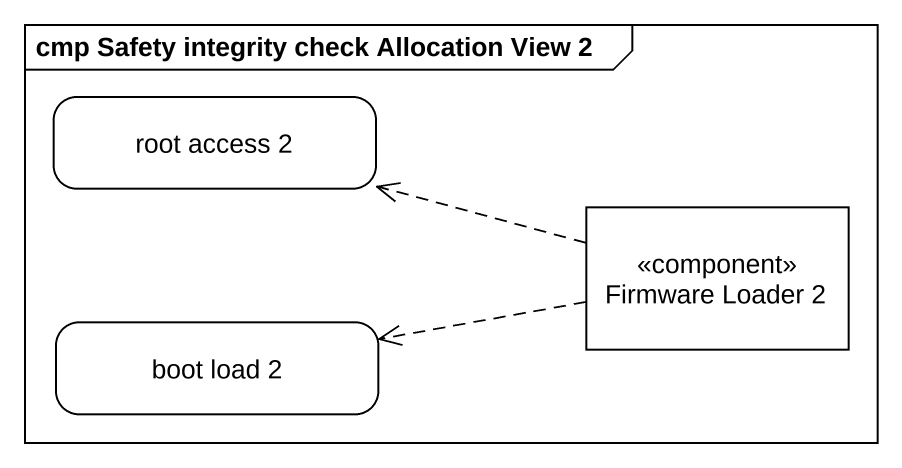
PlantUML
@startuml
mainframe cmp Safety integrity check Allocation View 2
hide empty description
state "root access 2" as root_access_2
state "Firmware Loader 2" as Firmware_Loader_2 <<component>>
state "boot load 2" as boot_load_2
Firmware_Loader_2 -left[dashed]-> root_access_2
Firmware_Loader_2 -left[dashed]-> boot_load_2
@enduml
